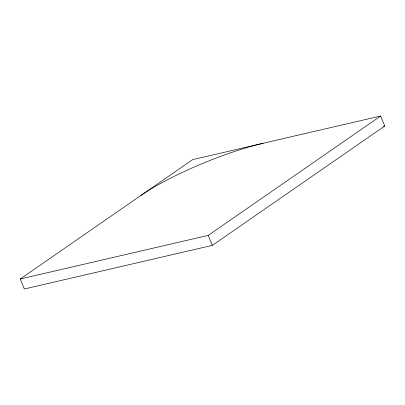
<?xml version="1.0" encoding="UTF-8"?>
<svg xmlns="http://www.w3.org/2000/svg" width="405" height="405" viewBox="0 0 405 405"><rect width="100%" height="100%" fill="white"/><g stroke="black" fill="none" stroke-linecap="round" stroke-linejoin="round"><path stroke-width="0.61" d="M20.25 278.999L192.653 159.626L380.654 116.012L384.75 126.001L212.347 245.374L24.346 288.988L20.25 278.999L208.251 235.386L380.654 116.012M383.515 126.284L384.75 126.001M208.251 235.386L212.347 245.374M140.935 195.438A94.223 17.815 -22.3 0 1 263.154 143.274"/></g></svg>
